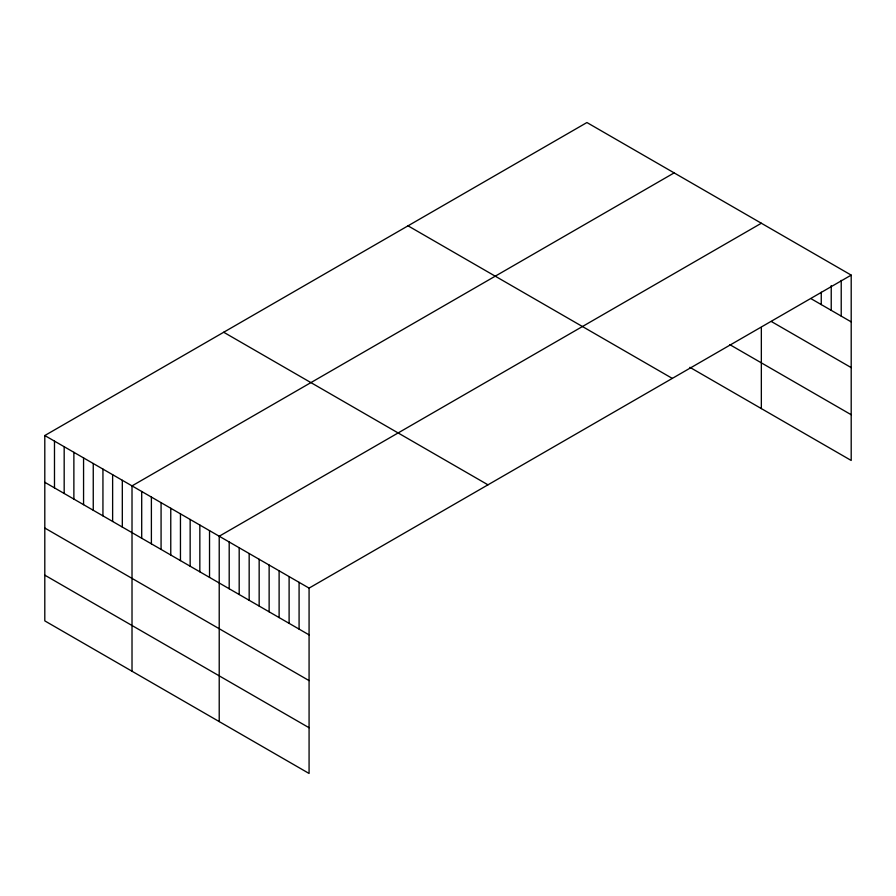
<?xml version="1.0" encoding="UTF-8"?>
<svg xmlns="http://www.w3.org/2000/svg" width="896" height="896" viewBox="0 0 896 896"><rect width="100%" height="100%" fill="white"/><g stroke="black" fill="none" stroke-linecap="round" stroke-linejoin="round"><path stroke-width="1.34" d="M44.8 435.534L309.075 588.112L309.075 773.461L44.8 620.883L44.8 435.534L586.925 122.539L851.2 275.117L851.2 460.466L689.886 367.326M674.139 172.894L132.014 485.89L132.014 671.238M761.354 223.238L219.218 536.234L219.218 721.582M309.075 588.112L851.2 275.117M811.261 298.816L851.2 321.877M771.333 321.496L851.2 367.606M729.859 344.669L851.2 414.736M408.027 225.826L672.302 378.403M223.698 332.248L487.973 484.826M44.8 482.294L309.075 634.872M44.8 528.035L309.075 680.602M44.8 575.154L309.075 727.731M841.221 280.358L841.221 316.109M831.23 285.589L831.23 310.352M821.251 292.208L821.251 304.584M761.342 327.51L761.342 408.587M299.085 582.344L299.085 629.104M289.106 576.587L289.106 623.347M279.115 570.819L279.115 617.579M269.136 565.051L269.136 611.822M259.157 559.294L259.157 606.054M249.166 553.526L249.166 600.286M239.187 547.758L239.187 594.53M229.197 542.002L229.197 588.762M209.53 530.645L209.53 577.405M199.842 525.045L199.842 571.805M190.154 519.456L190.154 566.216M180.454 513.856L180.454 560.616M170.766 508.267L170.766 555.027M161.078 502.667L161.078 549.427M151.39 497.078L151.39 543.838M141.702 491.478L141.702 538.238M122.315 480.29L122.315 527.05M112.627 474.701L112.627 521.461M102.939 469.101L102.939 515.861M93.251 463.512L93.251 510.272M83.563 457.912L83.563 504.672M73.875 452.323L73.875 499.083M64.176 446.723L64.176 493.483M54.488 441.134L54.488 487.894"/></g></svg>
